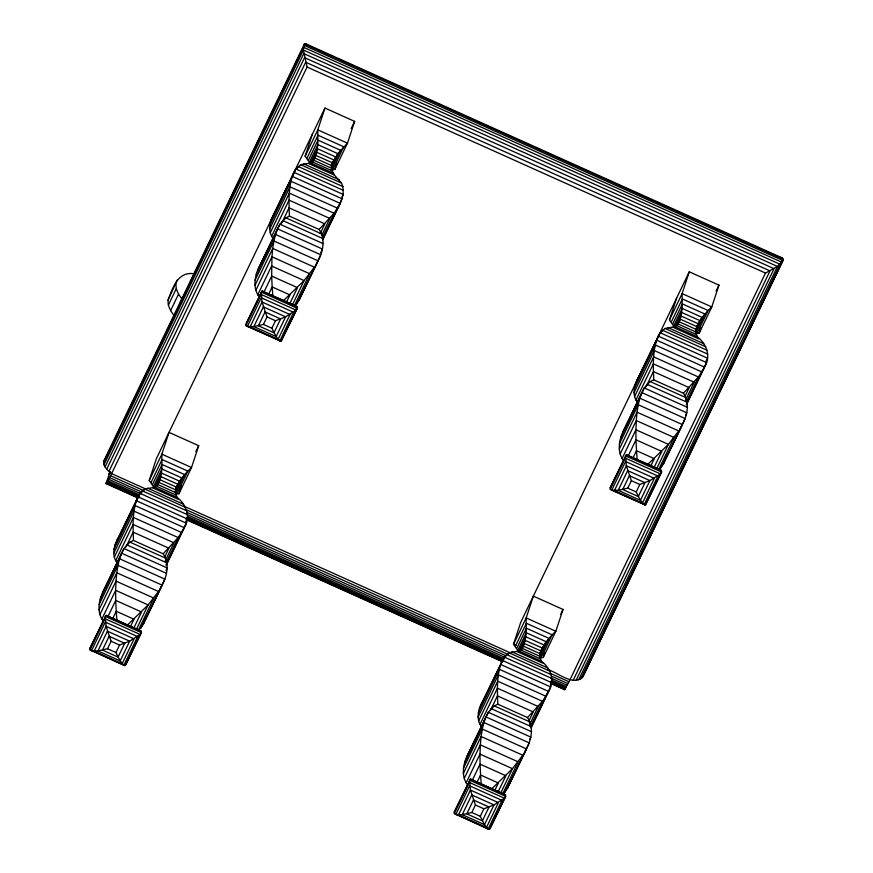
<?xml version="1.0" encoding="UTF-8"?>
<svg xmlns="http://www.w3.org/2000/svg" width="873" height="873" viewBox="0 0 873 873"><rect width="100%" height="100%" fill="white"/><g stroke="black" fill="none" stroke-linecap="round" stroke-linejoin="round"><path stroke-width="1.31" d="M103.276 621.216C97.078 613.097 98.453 601.846 102.392 593.051L123.966 548.517L129.935 542.155L133.493 540.452L163.153 553.788C169.711 563.238 167.201 575.667 162.149 585.161L143.303 624.359L138.436 630.808M259.205 296.885C253.006 288.777 254.392 277.516 258.321 268.72L279.895 224.197L285.875 217.835L289.421 216.133L319.092 229.468C325.651 238.907 323.141 251.337 318.078 260.841L299.243 300.028L295.118 305.703M467.601 784.958C461.402 776.85 462.777 765.588 466.717 756.793L488.291 712.27L494.26 705.897L497.817 704.205L527.478 717.541C534.036 726.98 531.526 739.409 526.474 748.914L507.628 788.101L503.503 793.775M623.529 460.638C617.331 452.52 618.717 441.269 622.645 432.473L644.219 387.939L650.199 381.577L653.746 379.875L683.417 393.21C689.976 402.66 687.466 415.079 682.402 424.584L663.567 463.77L658.689 470.231M137.192 497.61L106.004 483.598L110.031 471.867L108.907 474.214M117.135 562.812C112.017 556.341 113.501 547.24 116.927 540.354L139.909 493.31L144.732 489.044L154.619 487.265L158.984 482.387L160.872 476.636L161.909 468.987L161.854 454.178L169.024 432.375L198.695 445.71L191.525 467.513L178.878 493.823L176.848 493.911L187.815 471.093L191.525 467.513L161.854 454.178L149.207 480.488L153.408 486.676L161.909 468.987L181.857 477.946L187.815 471.093L162.094 459.536L151.116 482.354M166.219 565.377L184.323 527.718C190.892 517.1 186.407 504.474 177.099 497.37C173.803 490.691 177.874 483.326 181.857 477.946L175.047 492.099M273.063 238.493C267.946 232.022 269.43 222.921 272.867 216.035L295.838 168.991L300.672 164.713L310.548 162.945L314.913 158.068L316.801 152.317L317.848 144.667L317.794 129.848L324.952 108.056L354.624 121.391L347.465 143.183L334.806 169.504L330.932 170.191M322.737 239.835L340.263 203.387L343.198 194.461L342.882 186.582L341.507 183.068L334.435 175.113L332.144 170.792L332.635 162.924L337.786 153.626L347.465 143.183L317.794 129.848L305.135 156.169L309.348 162.356L317.848 144.667L337.786 153.626L331.554 166.601M481.459 726.554C476.342 720.094 477.826 710.993 481.252 704.096L504.234 657.053L509.057 652.786L518.944 651.018L523.309 646.129L525.197 640.389L526.233 632.729L526.179 617.92L533.348 596.117L563.02 609.452L555.85 631.255L543.202 657.565L541.173 657.664L552.14 634.846L555.85 631.255L526.179 617.92L513.531 644.23L517.733 650.418L526.233 632.729L546.182 641.699L552.14 634.846L526.419 623.278L515.441 646.096M531.122 727.907L548.648 691.46C555.217 680.842 550.732 668.227 541.424 661.123C538.128 654.444 542.198 647.068 546.182 641.699L539.94 654.663M637.388 402.235C632.27 395.764 633.754 386.663 637.192 379.777L660.163 332.733L664.997 328.466L674.873 326.688L679.238 321.81L681.126 316.059L682.173 308.409L682.119 293.601L689.277 271.798L718.948 285.133L711.779 306.936L699.131 333.246L697.101 333.333L708.079 310.515L711.779 306.936L682.119 293.601L669.46 319.911L673.661 326.098L682.173 308.409L702.11 317.368L708.079 310.515L682.348 298.959L671.381 321.777M686.473 404.799L704.587 367.14C711.157 356.511 706.661 343.897 697.352 336.792C694.068 330.114 698.127 322.748 702.11 317.368L695.312 331.522M146.38 489.273L111.591 473.635C107.837 470.558 102.828 466.444 103.756 461.009L304.426 43.945L305.485 43.65L308.485 45.745M125.963 664.571L141.339 632.598L141.219 631.135L106.102 615.356L89.919 648.366L90.039 649.828L123.857 665.313L125.155 665.608L126.247 662.28M490.288 828.313L505.663 796.34L505.543 794.877L470.427 779.098L454.244 812.108L454.364 813.571L488.182 829.055L489.48 829.35L490.571 826.022M547.644 669.624C557.509 671.948 573.528 687.378 583.066 676.433L783.005 260.569L783.081 259.085L304.426 43.945L303.389 50.034L307.089 67.035L111.591 473.635L106.004 483.598M564.602 688.579L564.558 689.681L570.014 679.674L765.501 273.074L777.461 266.451L783.005 260.569L303.706 45.145M137.956 496.628C132.129 510.399 132.925 525.83 133.493 540.452M342.03 196.894L343.198 194.461L293.885 172.297C288.068 186.08 288.865 201.499 289.421 216.133M565.235 688.841L502.281 660.37C496.453 674.142 497.25 689.572 497.817 704.205M705.766 361.848L707.523 358.203L658.209 336.05C652.393 349.822 653.19 365.252 653.746 379.875M143.303 624.359L146.62 615.661M299.243 300.028L302.189 292.542M507.628 788.101L510.585 780.615M663.567 463.77L666.885 455.084M149.207 480.488L156.376 458.696L324.952 108.056M178.878 493.823L181.398 486.13M305.135 156.169L312.305 134.366M334.806 169.504L336.913 163.087M543.617 656.289L544.883 652.437M669.46 319.911L676.63 298.119M699.131 333.246L700.823 328.117M173.989 315.415C169.777 310.177 165.794 302.669 169.537 296.143C173.443 285.547 178.91 272.387 192.475 273.565M167.987 300.268L177.437 279.698M168.347 305.157L176.259 288.712L175.888 283.823M170.606 310.602L178.518 294.168L176.259 288.712M103.549 462.777L303.357 47.197L782.022 262.326L582.204 677.906M103.974 464.774L303.389 50.034L780.146 264.312L580.741 679.052M105.044 466.924L303.793 53.559L777.461 266.451L578.712 679.816M106.713 469.172L304.568 57.662L774.045 268.677L576.191 680.187M108.918 471.442L305.67 62.212L770.019 270.903L573.255 680.132M109.18 474.334L110.314 471.987M115.061 544.948L139.909 493.31L187.509 514.71M270.99 220.618L295.838 168.991L343.449 190.379M113.992 549.281L135.02 505.554L184.323 527.718L178.179 537.572L163.153 553.788M141.011 493.19L142.168 490.779L186.953 510.901M269.932 224.961L290.949 181.235L340.263 203.387L334.119 213.252L319.092 229.468M296.94 168.86L298.097 166.459L342.882 186.582M113.741 553.362L134.038 511.142L181.649 532.53M269.681 229.042L289.978 186.811L337.578 208.211M114.308 557.16L133.405 517.449L178.179 537.572L166.034 562.845M270.237 232.84L289.334 193.119L334.119 213.252L322.541 237.325M307.056 158.024L318.023 135.217L343.755 146.773L332.777 169.591M115.672 560.673L133.089 524.444L173.934 542.81L165.226 560.913M271.612 236.354L289.028 200.124L329.863 218.479L321.744 235.383M152.524 484.417L162.105 464.48L184.585 474.585L175.571 493.343M308.464 160.097L318.045 140.16L340.525 150.254L331.5 169.024M102.392 593.051L123.966 548.517L167.201 567.952L166.045 570.353M258.321 268.72L279.895 224.197L323.141 243.632M100.253 598.933L119.557 558.764L121.565 553.166L166.525 573.375M256.182 274.602L275.497 234.444L277.494 228.846L322.464 249.056L320.718 252.679M125.581 547.306L126.76 544.85L166.863 562.878M280.92 224.208L282.688 220.52L322.803 238.547M126.661 545.56L133.122 532.126L168.915 548.222L164.811 556.767M154.325 487.974L161.494 473.046L179.62 481.187L175.757 489.229M282.012 222.462L289.061 207.807L324.854 223.892L320.162 233.669M310.253 163.655L317.434 148.726L335.559 156.867L331.14 166.056M99.129 604.498L117.964 565.311L119.557 558.764L164.844 579.115L145.529 619.284M255.058 280.168L273.904 240.981L275.497 234.444L320.773 254.796L301.469 294.954M155.841 487.101L160.872 476.636L177.906 484.297L175.669 488.945M311.781 162.771L316.801 152.317L333.835 159.966L331.042 165.783M157.293 485.443L160.032 479.757L176.695 487.243M312.556 162.498L315.961 155.438L332.635 162.924M157.86 484.711L158.984 482.387L176.008 490.048M313.243 161.549L314.913 158.068L331.947 165.717M99.009 609.736L116.786 572.764L117.964 565.311L162.149 585.161L140.684 628.462M254.949 285.406L272.714 248.445L273.904 240.981L318.078 260.841L296.624 304.142M99.915 614.614L116.022 581.123L116.786 572.764L158.46 591.501L148.137 604.934L127.458 625.035M255.844 290.294L271.95 256.793L272.714 248.445L314.389 267.171L304.077 280.604L283.398 300.705M101.825 619.143L115.672 590.334L116.022 581.123L153.79 598.092L138.25 630.393M247.07 322.17L262.042 291.025L295.696 305.866L297.158 306.816L297.278 308.267L281.084 341.278L247.43 326.447L245.968 325.498L245.848 324.047L262.042 291.025L297.158 306.816L295.423 310.406M107.63 617.266L115.738 600.395L115.672 590.334L148.137 604.934L136.603 628.931M264.137 291.735L271.667 276.064L271.95 256.793L309.719 273.773L294.19 306.074M112.726 618.542L116.229 611.253L115.738 600.395L141.546 611.995L134.016 627.654M268.655 294.212L272.158 286.933L271.667 276.064L297.475 287.664L289.367 304.535M195.814 451.69L198.695 445.71M351.175 128.56L354.624 121.391M107.488 648.748L115.945 652.546L120.179 660.916L123.857 665.313L137.65 636.613L105.295 622.067L91.501 650.767L97.929 650.909L107.488 648.748L111.089 641.251L106.113 626.334L105.295 616.393L141.339 632.598L125.155 665.608L90.039 649.828L105.011 618.684L140.127 634.464L129.673 641.175L119.546 645.049L111.089 641.251M263.428 324.429L271.874 328.226L276.119 336.585L279.786 340.983L293.579 312.294L261.223 297.748L247.43 326.447L253.868 326.589L263.428 324.429L267.029 316.932L262.053 302.003L261.223 292.062L297.278 308.267L281.084 341.278L245.968 325.498L260.951 294.354L296.056 310.133L285.602 316.844L275.475 320.729L267.029 316.932M115.945 652.546L119.546 645.049M271.874 328.226L275.475 320.729M130.513 626.53L134.016 619.252L116.229 611.253L116.927 620.299M286.453 302.211L289.956 294.932L272.158 286.933L272.867 295.98M185.513 522.425L187.258 518.78M166.11 564.907L186.2 523.123L136.319 500.709M322.497 239.584L342.129 198.804L292.259 176.39M292.531 304.612L304.077 280.604L271.601 266.014L257.753 294.812L260.154 295.903M129.706 655.088L132.576 649.108M282.175 337.96L286.213 329.568M689.277 271.798L520.69 622.438L513.531 644.23L515.998 645.343M479.375 708.69L504.234 657.053L551.834 678.452M635.315 384.371L660.163 332.733L707.774 354.132M478.317 713.034L499.345 669.296L548.648 691.46L542.504 701.314L527.478 717.541M505.336 656.933L506.493 654.521L551.278 674.654M634.245 388.703L655.274 344.977L704.587 367.14L698.444 376.994L683.417 393.21M661.265 332.613L662.421 330.201L707.206 350.324M478.066 717.104L498.363 674.884L545.974 696.283M633.994 392.785L654.303 350.564L701.903 371.953M478.622 720.912L497.73 681.191L542.504 701.314L530.358 726.598M634.562 396.582L653.659 356.861L698.444 376.994L686.865 401.067M479.997 724.415L497.414 688.197L538.259 706.552L529.551 724.666M635.937 400.096L653.353 363.866L694.188 382.221L685.48 400.336M516.849 648.159L526.43 628.222L548.91 638.327L539.896 657.096M672.777 323.839L682.37 303.902L704.849 314.007L695.825 332.766M466.717 756.793L488.291 712.27L531.526 731.705M622.645 432.473L644.219 387.939L687.466 407.375M464.578 762.675L483.882 722.517L485.89 716.908L530.849 737.118L529.693 739.54M620.507 438.355L639.822 398.186L641.819 392.588L686.789 412.798L685.621 415.21M645.245 387.95L647.013 384.273L687.127 402.289M490.397 710.524L497.446 695.879L533.239 711.964L528.547 721.731M518.649 651.716L525.819 636.788L543.944 644.94L540.081 652.971M646.926 384.982L653.386 371.549L689.179 387.645L685.065 396.189M674.578 327.397L681.758 312.469L699.884 320.609L696.021 328.652M463.454 768.24L482.289 729.053L483.882 722.517L529.169 742.868L509.854 783.026M619.383 443.921L638.228 404.734L639.822 398.186L685.098 418.538L665.793 458.696M519.457 652.251L525.197 640.389L542.231 648.039L539.994 652.688M676.106 326.524L681.126 316.059L698.16 323.719L696.479 327.2M521.072 650.33L524.357 643.499L541.02 650.996M677.557 324.865L680.285 319.18L696.96 326.666M521.628 649.621L523.309 646.129L540.332 653.79M677.568 325.291L679.238 321.81L696.272 329.459L695.148 331.784M463.334 773.478L481.11 736.517L482.289 729.053L526.474 748.914L505.009 792.204M619.273 449.159L637.039 412.187L638.228 404.734L682.402 424.584L660.948 467.884M464.24 778.367L480.346 744.865L481.11 736.517L522.785 755.243L512.462 768.677L491.783 788.777M620.168 454.036L636.275 420.535L637.039 412.187L678.714 430.924L668.402 444.357L647.722 464.458M466.138 782.885L479.997 754.086L480.346 744.865L518.115 761.834L502.575 794.146M622.078 458.565L635.926 429.756L636.275 420.535L674.043 437.515L658.515 469.816M610.172 487.789L626.367 454.778L660.021 469.609L661.472 470.558L661.603 472.009L645.409 505.031L611.755 490.19L610.292 489.24L610.172 487.789L626.367 454.778L661.472 470.558M472.533 779.796L480.063 764.137L479.997 754.086L512.462 768.677L500.927 792.684M627.883 456.677L635.991 439.817L635.926 429.756L668.402 444.357L656.856 468.354M477.051 782.284L480.554 774.995L480.063 764.137L505.871 775.737L497.763 792.608M632.98 457.965L636.482 450.675L635.991 439.817L661.799 451.417L654.27 467.077M560.717 614.243L563.02 609.452M716.078 291.113L718.948 285.133M471.813 812.501L480.27 816.299L484.504 824.658L488.182 829.055L501.975 800.355L469.619 785.82L455.815 814.509L462.254 814.651L471.813 812.501L475.414 805.004L470.438 790.076L469.619 780.135L505.663 796.34L489.48 829.35L454.364 813.571L469.336 782.426L504.452 798.206L493.998 804.917L483.871 808.802L475.414 805.004M627.752 488.171L636.199 491.968L640.444 500.327L644.11 504.736L657.904 476.036L625.548 461.49L611.755 490.19L618.182 490.331L627.752 488.171L631.354 480.674L626.378 465.756L625.548 455.815L661.603 472.009L645.409 505.031L610.292 489.24L625.275 458.096L660.381 473.886L649.927 480.597L639.8 484.471L631.354 480.674M480.27 816.299L483.871 808.802M636.199 491.968L639.8 484.471M494.838 790.283L498.341 782.994L480.554 774.995L481.252 784.052M650.778 465.953L654.281 458.674L636.482 450.675L637.192 459.722M550.416 684.956L551.583 682.533M530.893 727.645L550.525 686.865L500.644 664.451M686.364 404.319L706.453 362.546L656.583 340.132M495.177 816.441L500.36 805.659M648.803 496.912L652.262 489.72M583.862 673.443L585.041 670.988M586.22 668.532L590.934 658.733M593.88 652.6L599.773 640.346M604.498 630.535L608.623 621.958M609.801 619.503L612.748 613.37M615.694 607.237L621.587 594.982M626.301 585.172L630.426 576.595M631.605 574.139L636.319 564.34M637.497 561.885L643.39 549.619M648.115 539.82L652.24 531.231M655.187 525.11L658.133 518.977M659.311 516.521L666.972 500.589M669.918 494.456L674.043 485.879M678.758 476.069L679.936 473.613M681.115 471.169L688.775 455.226M691.722 449.104L695.857 440.516M702.929 425.806L710.589 409.874M713.536 403.741L719.428 391.486M724.732 380.453L732.392 364.51M735.339 358.377L741.242 346.123M747.725 332.635L754.207 319.158M757.153 313.025L763.046 300.759M769.528 287.282L777.778 270.117M778.956 267.662L783.081 259.085L782.241 257.928L777.963 256.76M272.867 216.035L275.541 211.211M116.927 540.354L120.987 533.523M637.192 379.777L641.251 372.946M481.252 704.096L486.01 696.261M103.756 461.009L106.08 458.39M261.464 262.544L264.213 258.244M105.524 586.874L106.899 584.724M625.788 426.297L627.163 424.147M469.849 750.616L471.911 747.386M89.919 648.366L106.102 615.356L141.219 631.135M454.244 812.108L470.427 779.098L505.543 794.877M501.397 793.568L504.081 793.939M305.485 43.65L782.241 257.928M307.089 67.035L765.501 273.074M313.658 160.196L331.784 168.347M677.983 323.948L696.108 332.089M312.207 161.821L332.144 170.792M676.531 325.574L696.468 334.534M310.548 162.945L333.028 173.05M674.873 326.688L697.352 336.792M308.704 163.546L334.435 175.113M673.028 327.299L698.76 338.855M303.531 163.775L339.324 179.871M667.856 327.528L703.649 343.613M300.672 164.713L341.507 183.068M664.997 328.466L705.831 346.821M285.875 217.835L321.45 233.822M650.199 381.577L685.774 397.564M157.729 484.526L175.855 492.667M522.054 648.268L540.18 656.409M156.267 486.152L176.215 495.111M520.592 649.894L540.54 658.853M154.619 487.265L177.099 497.37M518.944 651.018L541.424 661.123M152.775 487.876L178.496 499.432M517.1 651.618L542.82 663.185M147.602 488.105L183.395 504.19M511.927 651.847L547.72 667.932M183.646 506.024L510.378 652.873M144.732 489.044L185.578 507.399M509.057 652.786L549.903 671.141M110.576 475.72L144.121 490.79M185.12 509.221L508.13 654.39M550.372 673.378L569 681.758M109.638 477.618L141.939 492.132M186.658 512.233L505.936 655.732M551.911 676.389L568.061 683.646M108.776 479.299L141.077 493.812M187.04 514.481L505.074 657.413M551.049 678.081L567.199 685.338M108.012 480.739L139.069 494.696M187.52 516.478L504.31 658.864M551.518 680.078L566.424 686.778M107.346 481.918L139.647 496.431M186.855 517.645L503.656 660.032M550.863 681.246L565.769 687.946M106.812 482.802L501.877 660.359M106.026 483.227L138.709 497.894M185.916 519.119L502.706 661.494M550.776 683.123L564.831 689.419M186.757 519.893L502.444 661.767M550.765 683.494L564.558 689.681M129.935 542.155L165.51 558.142M494.26 705.897L529.835 721.895M491.084 708.592L531.188 726.62M112.748 618.892L116.393 620.528M122.482 623.257L126.127 624.904M475.861 782.088L479.506 783.725M263.34 291.32L265.032 292.924M471.726 779.393L473.428 780.997M178.518 294.168L181.89 298.97M106.113 626.334L94.186 651.138L122.155 663.709L134.082 638.905L106.113 626.334M262.053 302.003L250.125 326.818L278.094 339.39L290.022 314.575L262.053 302.003M107.423 631.168L97.929 650.909L120.179 660.916L129.673 641.175L107.423 631.168M263.351 306.849L253.868 326.589L276.119 336.585L285.602 316.844L263.351 306.849M109.114 636.264L102.468 650.09L118.062 657.107L124.708 643.27L109.114 636.264M265.054 311.934L258.397 325.771L273.991 332.777L280.648 318.951L265.054 311.934M470.438 790.076L458.511 814.88L486.479 827.451L498.407 802.647L470.438 790.076M626.378 465.756L614.45 490.561L642.419 503.132L654.346 478.328L626.378 465.756M471.747 794.921L462.254 814.651L484.504 824.658L493.998 804.917L471.747 794.921M627.676 470.591L618.182 490.331L640.444 500.327L649.927 480.597L627.676 470.591M473.439 800.006L466.793 813.843L482.387 820.849L489.033 807.012L473.439 800.006M629.378 475.687L622.722 489.513L638.316 496.53L644.972 482.693L629.378 475.687"/></g></svg>
